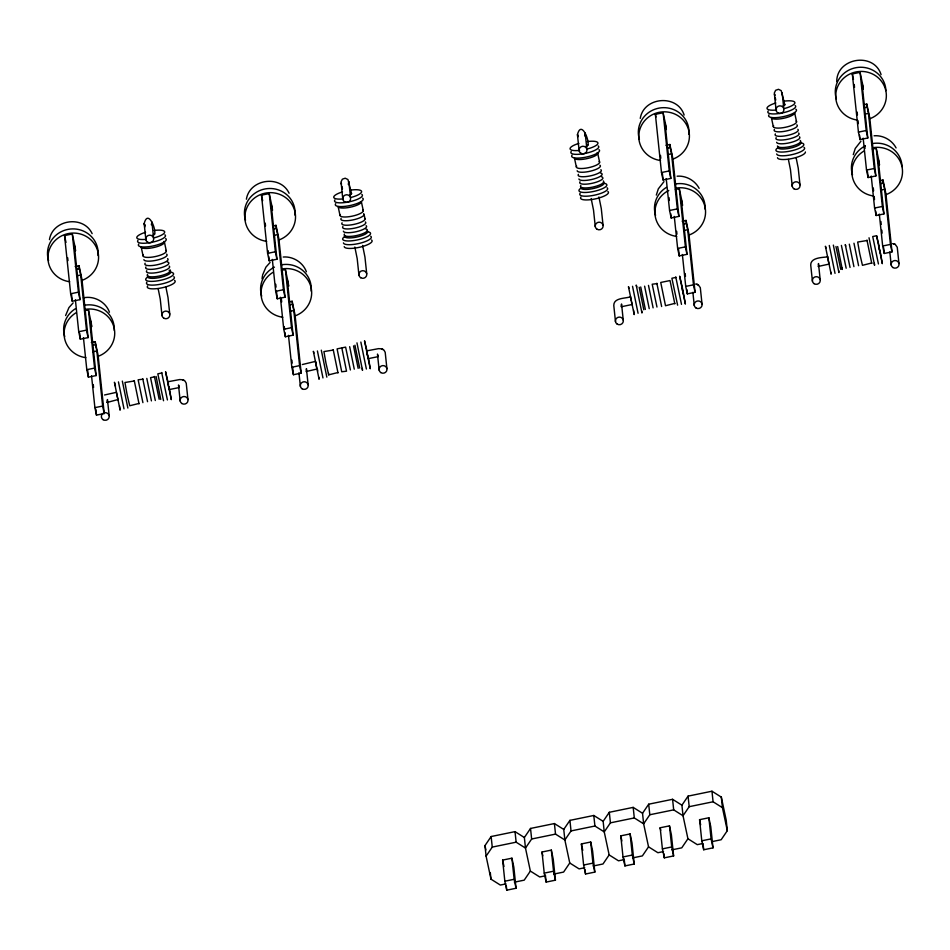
<?xml version="1.0" encoding="UTF-8"?>
<svg xmlns="http://www.w3.org/2000/svg" width="950" height="950" viewBox="0 0 950 950"><rect width="100%" height="100%" fill="white"/><g stroke="black" fill="none" stroke-linecap="round" stroke-linejoin="round"><path stroke-width="1.43" d="M262.058 278.777L262.438 275.892M836.748 81.605C836.629 57.748 873.857 51.632 881.078 74.634M656.331 195.071L658.314 188.86L663.979 181.64M853.266 154.66L855.261 148.449L860.926 141.229M782.016 94.549L782.135 92.661L783.833 108.858M306.316 370.595L306.434 368.636L308.133 384.774M818.366 265.525L818.496 263.554L820.182 279.704M49.447 239.626C52.678 219.343 83.422 214.878 92.138 233.641M65.597 315.554L68.946 307.586L73.15 302.872M246.394 199.215C249.624 178.933 280.369 174.467 289.085 193.23M262.544 275.144L265.893 267.176L270.097 262.461M640.276 118.394C643.672 96.71 677.504 93.907 684.131 115.045M151.347 224.806L151.905 221.979L153.615 238.177M348.282 184.395L348.852 181.557L350.562 197.766M584.618 135.898L585.188 133.071L586.898 149.281M106.958 402.206L107.469 399.546L109.167 415.696M621.039 306.624L621.549 303.976L623.248 320.114M505.946 883.904L500.329 885.056L490.984 879.166L486.091 856.152L484.975 845.595L491.138 836.534L515.019 831.63L524.364 837.52L525.481 848.077L530.373 871.091L539.719 876.969L545.336 875.817M486.091 856.152L492.254 847.091L491.138 836.534M524.364 837.52L530.528 828.447L554.408 823.555L563.754 829.433L564.87 839.99L569.763 863.004L579.108 868.894L584.725 867.73M530.528 828.447L531.644 839.004L525.481 848.077L516.135 842.187L492.254 847.091M530.373 871.091L524.21 880.151L514.378 882.17M563.754 829.433L569.917 820.373L593.798 815.468L603.143 821.346L604.247 831.903L609.152 854.929L618.498 860.807L624.114 859.655M569.917 820.373L571.033 830.929L564.87 839.99L555.524 834.112L531.644 839.004M569.763 863.004L563.599 872.076L553.767 874.083M603.143 821.346L609.306 812.286L633.187 807.381L642.533 813.271L643.637 823.828L648.541 846.842L657.887 852.72L663.504 851.568M609.306 812.286L610.422 822.842L604.247 831.903L594.914 826.025L571.033 830.929M609.152 854.929L602.989 863.989L593.156 866.008M642.533 813.271L648.696 804.199L672.576 799.306L681.922 805.184L683.026 815.741L687.931 838.755L697.276 844.645L702.893 843.493M648.696 804.199L649.8 814.756L643.637 823.828L634.303 817.938L610.422 822.842M648.541 846.842L642.378 855.903L632.546 857.921M681.922 805.184L688.085 796.124L711.966 791.219L721.311 797.109L726.204 820.123L727.32 830.68L721.157 839.741L712.726 841.474M688.085 796.124L689.189 806.681L683.026 815.741L673.693 809.863L649.8 814.756M687.931 838.755L681.768 847.828L671.935 849.846M302.314 364.539L315.424 361.404L315.733 362.508M104.5 394.986L116.458 392.326M107.101 402.468L117.99 399.534M306.066 371.545L317.015 369.016M818.116 266.475L829.077 264.088M622.036 306.601L632.13 304.499L631.441 301.661M64.541 235.576L72.295 233.985L75.204 247.677L75.525 250.752L74.207 244.542L80.002 299.642L72.248 301.233L70.656 293.764L64.541 235.576L66.001 242.428M261.488 195.166L269.242 193.574L272.151 207.266L272.472 210.342L271.154 204.131L276.949 259.231L269.194 260.822L267.603 253.353L261.488 195.166L262.651 200.64M655.381 114.344L663.124 112.753L666.045 126.445L666.366 129.521L665.047 123.31L670.831 178.41L663.076 180.001L661.485 172.52L655.381 114.344L655.963 117.076M852.316 73.934L860.071 72.343L862.992 86.034L863.312 89.11L861.982 82.888L867.778 137.999L860.023 139.591L858.432 132.109L852.316 73.934L853.48 79.408M75.169 266.522L79.052 265.727L81.961 279.419L88.077 337.606L80.323 339.197L78.731 331.728L75.382 299.82M273.41 225.851L275.999 225.316L278.908 239.008L285.024 297.196L277.269 298.787L275.678 291.306L272.329 259.409M666.009 145.291L669.881 144.495L672.802 158.187L678.918 216.374L671.163 217.966L669.572 210.484L666.211 178.588M864.239 104.619L866.828 104.084L869.737 117.776L875.852 175.952L868.098 177.543L866.519 170.074L863.158 138.178M76.784 269.349L79.373 268.814L79.052 265.727M273.731 228.926L276.319 228.404L275.999 225.316M667.624 148.105L670.213 147.583L669.881 144.495M864.571 107.694L867.148 107.16L866.828 104.084M76.819 275.821L80.691 275.025L79.373 268.814M273.766 235.41L277.637 234.614L276.319 228.404M667.648 154.589L671.531 153.793L670.213 147.583M864.595 114.178L868.478 113.383L867.148 107.16M70.656 293.764L78.411 292.173L72.295 233.985M267.603 253.353L275.358 251.762L269.242 193.574M661.485 172.52L669.239 170.929L663.124 112.753M858.432 132.109L866.186 130.518L860.071 72.343M84.574 310.709L88.445 309.914L91.366 323.606L91.687 326.681L90.357 320.471L96.152 375.571L88.397 377.162L86.806 369.681L83.446 337.689M281.521 270.299L285.392 269.503L288.301 283.195L288.634 286.271L287.304 280.06L293.099 335.16L285.344 336.751L283.753 329.27L280.392 297.279M675.403 189.477L679.286 188.682L682.195 202.374L682.516 205.449L681.197 199.227L686.992 254.339L679.238 255.918L677.647 248.449L674.286 216.446M872.349 149.067L876.232 148.271L879.142 161.951L879.462 165.039L878.144 158.816L883.939 213.916L876.185 215.507L874.594 208.038L871.233 176.035M78.731 331.728L86.486 330.137L80.691 275.025M275.678 291.306L283.433 289.714L277.637 234.614M669.572 210.484L677.326 208.893L671.531 153.793M866.519 170.074L874.261 168.482L868.478 113.383M91.331 342.451L95.202 341.656L98.111 355.348L104.227 413.535L96.472 415.126L94.893 407.645L91.532 375.749M289.56 301.779L292.149 301.245L295.058 314.937L301.174 373.124L293.419 374.716L291.828 367.234L288.479 335.338M682.159 221.219L686.043 220.424L688.952 234.116L695.068 292.291L687.313 293.882L685.722 286.413L682.373 254.517M880.401 180.547L882.989 180.013L885.899 193.705L892.014 251.881L884.26 253.472L882.669 246.002L879.32 214.106M92.946 345.266L95.522 344.743L95.202 341.656M289.892 304.855L292.469 304.332L292.149 301.245M683.774 224.034L686.363 223.499L686.043 220.424M880.721 183.623L883.31 183.089L882.989 180.013M92.969 351.749L96.853 350.954L95.522 344.743M289.916 311.339L293.799 310.543L292.469 304.332M683.81 230.518L687.681 229.722L686.363 223.499M880.757 190.107L884.628 189.311L883.31 183.089M86.806 369.681L94.561 368.089L88.445 309.914M283.753 329.27L291.507 327.679L285.392 269.503M677.647 248.449L685.401 246.857L679.286 188.682M874.594 208.038L882.348 206.447L876.232 148.271M163.542 400.746L157.819 373.837L161.88 372.97M139.021 403.429L129.722 405.769L127.039 394.238L124.949 382.494L134.413 380.95M142.904 402.634L138.13 379.798L142.939 379.204M155.313 400.52L150.539 377.673L154.565 376.817M677.611 305.164L671.887 278.255L675.949 277.4M878.441 263.957L872.706 236.538L876.589 235.743L879.059 245.967M179.324 387.541L169.231 389.571L167.639 381.817L179.633 379.561L182.649 379.774L185.024 381.045L186.236 383.254L187.946 399.522M337.986 372.507L328.688 374.846L326.004 363.316L323.914 351.571L333.379 350.039M341.905 348.282L346.524 371.189L341.715 371.771L337.096 348.876L345.622 347.118L350.396 369.966M656.972 307.052L652.199 284.216L657.02 283.623M871.756 262.984L862.457 265.323L859.762 253.792L857.684 242.048L867.148 240.504M378.29 356.618L368.196 358.661L366.593 350.894L378.599 348.638L381.615 348.852L383.978 350.122L385.201 352.331L386.911 368.6M630.539 296.744C625.824 298.656 613.7 297.445 613.783 305.425L615.493 321.706M827.64 256.832C823.579 257.592 810.576 257.106 810.718 265.014L812.428 281.295M94.893 407.645L102.636 406.054L96.853 350.954M291.828 367.234L299.582 365.643L293.799 310.543M685.722 286.413L693.476 284.822L687.681 229.722M882.669 246.002L890.423 244.411L884.628 189.311M674.821 303.822L670.035 280.559L660.737 282.459L665.511 305.734L674.809 303.394M689.189 806.681L713.082 801.776L722.416 807.654L727.32 830.68M502.621 860.094L511.931 858.182L513.831 867.148L516.052 888.262L506.754 890.174L504.842 881.208L502.621 860.094L503.987 866.495M542.011 852.008L551.321 850.096L553.221 859.073L555.441 880.175L546.143 882.087L544.231 873.121L542.011 852.008L542.83 855.855M581.4 843.932L590.71 842.021L592.61 850.986L594.831 872.1L585.533 874.012L583.621 865.034L581.4 843.932L582.766 850.333M620.789 835.846L630.099 833.934L631.999 842.899L634.22 864.013L624.922 865.925L623.01 856.959L620.789 835.846L621.882 840.964M660.179 827.759L669.489 825.859L671.389 834.824L673.609 855.938L664.311 857.838L662.399 848.873L660.179 827.759L660.725 830.324M699.568 819.684L708.878 817.772L710.778 826.738L712.999 847.851L703.701 849.763L701.789 840.797L699.568 819.684L700.661 824.802M504.842 881.208L514.152 879.296L511.931 858.182M544.231 873.121L553.541 871.209L551.321 850.096M583.621 865.034L592.919 863.134L590.71 842.021M623.01 856.959L632.308 855.047L630.099 833.934M662.399 848.873L671.697 846.961L669.489 825.859M701.789 840.797L711.087 838.886L708.878 817.772M83.41 297.849C94.074 295.486 105.794 301.91 109.452 312.206M874.071 135.791C882.954 135.054 891.931 140.042 896.076 147.927M677.124 176.201C686.007 175.465 694.984 180.453 699.129 188.338M283.231 257.022C293.087 256.191 303.05 262.461 306.399 271.795M892.584 243.627L895.28 244.447L897.251 247.261L898.961 263.53M695.637 284.038L698.333 284.858L700.304 287.672L702.014 303.941M893.677 243.782L894.484 244.126M894.377 244.067L895.28 244.447M696.73 284.192L697.549 284.537M697.431 284.489L698.333 284.858M381.615 348.852L383.218 349.517M182.649 379.774L184.264 380.439M378.29 355.68L377.791 354.991M179.324 386.603L178.493 384.976L180.191 401.114M578.36 136.337L577.493 134.639L578.016 136.776M145.077 225.245L144.222 223.547L144.982 226.801M869.024 237.773L874.57 265.264L874.356 263.328M871.756 263.411L866.982 240.136M853.967 243.212L858.574 265.691M849.312 244.174L853.919 266.641M837.674 246.561L842.294 269.456L842.127 267.841M833.352 245.1L838.898 272.579L838.696 270.643M835.026 273.374L829.291 245.456M661.639 306.529L656.854 283.254M648.482 285.38L653.101 307.848M644.611 286.176L649.23 308.643M640.727 286.971L645.347 309.439M639.184 287.28L643.791 309.759M632.534 286.306L638.068 313.274M341.442 183.967L341.026 181.949L342.344 179.194L345.206 178.208L347.938 179.538L351.559 193.622M360.846 342.059L366.379 369.027M356.963 342.855L362.508 370.334L362.306 368.398M353.531 345.895L358.15 368.374M349.659 346.691L354.267 369.17M337.998 372.934L333.213 349.671M321.302 350.17L326.836 377.138M317.419 350.966L322.964 377.934M167.639 381.817L168.316 384.655M156.121 376.497L160.74 399.404M146.811 378.409L151.43 400.888M139.032 403.857L134.247 380.582M122.336 381.093L127.87 408.061M118.453 381.888L123.999 408.856M118.049 400.081L116.518 392.861M774.773 95.178L774.309 93.041L775.627 90.298L778.489 89.3L781.209 90.642L784.831 104.714M878.809 246.335L880.187 253.044M845.738 246.098L845.274 244.601L850.048 267.437M825.977 248.057L825.408 246.252L831.143 274.17L830.941 272.234M636.785 286.876L636.215 285.071L641.951 312.989L641.749 311.054M629.031 288.467L628.461 286.663L634.196 314.581L633.614 310.401M313.916 353.127L313.358 351.322L319.081 379.24L318.879 377.304M114.582 382.684L115.484 386.234M828.911 263.589L828.174 260.241M774.749 95.404L774.44 94.228L776.091 110.449M341.466 184.312L341.169 183.136L342.808 199.357M316.861 368.659L316.124 365.311M682.195 288.147L681.708 286.235L683.299 294.001L682.611 290.082M366.997 351.037L364.527 340.812L370.262 368.742L368.481 358.269M866.186 130.518L867.778 137.999M874.261 168.482L875.852 175.952M882.348 206.447L883.939 213.916M890.423 244.411L892.014 251.881M796.563 121.802L794.651 112.836A11.875 3.123 -12 0 1 783.346 118.334A11.875 3.123 -12 0 1 771.388 117.61L773.3 126.576M796.136 157.819L798.226 168.102L799.995 184.787M775.2 97.482L775.746 99.999M788.381 159.41L790.471 169.694L792.241 186.378M669.239 170.929L670.831 178.41M677.326 208.893L678.918 216.374M685.401 246.857L686.992 254.339M693.476 284.822L695.068 292.291M597.704 153.247L599.616 162.213M587.884 145.124C589.677 140.493 581.234 119.712 577.434 134.662L579.144 150.872M598.916 196.971L601.279 208.525L603.048 225.197M591.161 198.562L593.524 210.104L595.294 226.789M576.353 166.986L574.453 158.021A11.875 3.123 -12 0 0 587.919 158.412A11.875 3.123 -12 0 0 597.229 152.523M711.087 838.886L712.999 847.851M671.697 846.961L673.609 855.938M632.308 855.047L634.22 864.013M592.919 863.134L594.831 872.1M553.541 871.209L555.441 880.175M514.152 879.296L516.052 888.262M363.28 210.71L361.38 201.744A11.875 3.123 -12 0 1 350.075 207.243A11.875 3.123 -12 0 1 338.117 206.518L340.017 215.484M364.076 214.451L365.037 218.928M362.591 245.456L364.942 257.011L366.712 273.695M484.975 845.595L485.889 849.918M341.929 186.39L342.463 188.908M354.837 247.047L357.188 258.602L358.957 275.286M275.358 251.762L276.949 259.231M283.433 289.714L285.024 297.196M291.507 327.679L293.099 335.16M299.582 365.643L301.174 373.124M164.433 242.155L166.333 251.121M154.612 234.033C156.406 229.389 147.963 208.62 144.162 223.571L145.861 239.768M165.906 287.126L167.996 297.421L169.765 314.106M158.151 288.717L160.241 299.012L162.011 315.697M143.082 255.894L141.17 246.929A11.875 3.123 -12 0 0 154.648 247.321A11.875 3.123 -12 0 0 163.946 241.431M78.411 292.173L80.002 299.642M86.486 330.137L88.077 337.606M94.561 368.089L96.152 375.571M102.636 406.054L104.227 413.535M879.344 248.662L879.938 251.619M682.611 288.788L679.642 276.153L685.377 304.083L682.872 289.988M367.282 353.744L367.697 355.751M168.542 384.37L165.561 371.735L171.297 399.665L169.029 386.769M631.227 300.651L630.539 296.887M880.543 253.199L882.312 263.673L876.589 235.743M827.972 259.243L827.486 256.334M317.312 368.766L317.751 371.022M315.923 364.313L315.424 361.404M168.732 386.662L169.231 389.571M368.03 357.497L368.196 358.661M119.534 405.983L120.116 410.162L114.392 382.244M328.522 373.231L328.688 374.846M889.818 251.916L891.207 265.121M880.899 221.481L881.196 224.39M881.814 230.197L882.123 233.106M883.643 247.653L884.26 253.472M873.288 187.958L873.584 190.867M874.202 196.662L874.499 199.559M875.722 211.161L876.185 215.507M864.738 145.552L865.046 148.461M867.492 171.736L868.098 177.543M854.24 84.479L854.537 87.388M857.126 112.029L857.434 114.938M858.04 120.733L858.349 123.631M859.572 135.232L860.023 139.591M692.883 292.327L694.272 305.532M685.176 273.529L685.472 276.438M686.85 289.524L687.313 293.882M676.649 231.277L676.946 234.175M678.478 248.674L679.238 255.918M669.014 197.6L669.322 200.509M670.7 213.596L671.163 217.966M660.488 155.349L660.796 158.246M662.316 172.746L663.076 180.001M721.311 797.109L722.416 807.654M711.966 791.219L713.082 801.776M703.107 844.134L703.701 849.763M672.576 799.306L673.693 809.863M663.86 853.623L664.311 857.838M633.187 807.381L634.303 817.938M624.174 858.883L624.922 865.925M593.798 815.468L594.914 826.025M585.081 869.784L585.533 874.012M554.408 823.555L555.524 834.112M545.395 875.057L546.143 882.087M515.019 831.63L516.135 842.187M506.303 885.946L506.754 890.174M490.295 872.575L490.984 879.166M377.459 354.053L379.157 370.191M298.953 372.792L300.378 386.365M291.899 360.169L292.196 363.078M292.659 367.436L293.419 374.716M281.378 299.048L281.687 301.946M284.276 326.598L284.584 329.496M284.893 332.393L285.344 336.751M275.738 284.24L276.046 287.149M276.509 291.507L277.269 298.787M265.228 223.119L265.537 226.017M268.126 250.669L268.434 253.567M268.731 256.476L269.194 260.822M93.266 384.572L93.575 387.481M95.867 409.308L96.472 415.126M87.638 369.906L88.397 377.162M79.717 333.379L80.323 339.197M67.676 257.735L67.972 260.632M71.487 293.978L72.248 301.233M846.165 268.233L841.391 245.397M840.738 269.349L835.964 246.501M681.494 304.368L675.759 276.949M359.694 368.054L354.932 345.206M167.414 399.95L161.69 372.531M159.184 399.297L154.411 376.449M147.559 401.684L142.785 378.836M85.251 309.344A25.341 24.439 -6 0 1 113.929 327.156A25.341 24.439 -6 0 1 97.838 356.428M85.856 357.663A25.341 24.439 -6 0 1 64.624 338.663A25.341 24.439 -6 0 1 76.012 312.776M84.811 305.188A25.341 24.439 -6 0 1 114.261 330.398M64.743 336.573A25.341 24.439 -6 0 1 75.573 308.619M676.091 188.1A25.341 24.439 -6 0 1 704.769 205.924A25.341 24.439 -6 0 1 688.667 235.184M676.685 236.419A25.341 24.439 -6 0 1 655.251 216.386A25.341 24.439 -6 0 1 668.764 190.475M675.652 183.944A25.341 24.439 -6 0 1 705.102 209.154M655.571 215.329A25.341 24.439 -6 0 1 666.401 187.388M857.482 120.092A25.341 24.439 -6 0 1 838.862 84.194A25.341 24.439 -6 0 1 880.353 79.907A25.341 24.439 -6 0 1 869.464 118.845M836.368 98.99A25.341 24.439 -6 0 1 856.437 67.604A25.341 24.439 -6 0 1 885.911 90.689M167.604 258.614A11.875 3.123 -12 0 1 156.786 264.848A11.875 3.123 -12 0 1 145.136 263.221M166.654 254.137A11.875 3.123 -12 0 1 157.344 260.027A11.875 3.123 -12 0 1 143.877 259.635M167.164 261.844A11.875 3.123 -12 0 1 159.089 268.244A11.875 3.123 -12 0 1 145.932 266.962M169.195 266.095A11.875 3.123 -12 0 1 158.377 272.317A11.875 3.123 -12 0 1 146.727 270.702M169.991 269.824A11.875 3.123 -12 0 1 159.172 276.058A11.875 3.123 -12 0 1 147.523 274.431M169.064 270.809A11.875 3.123 -12 0 1 161.001 277.21A11.875 3.123 -12 0 1 147.844 275.928M171.523 272.329A14.25 3.741 -12 0 1 160.027 280.416A14.25 3.741 -12 0 1 147.357 277.281M173.814 276.676A14.25 3.741 -12 0 1 160.823 284.157A14.25 3.741 -12 0 1 146.846 282.209M174.61 280.416A14.25 3.741 -12 0 1 161.619 287.886A14.25 3.741 -12 0 1 147.642 285.95M165.704 238.569A14.25 3.741 -12 0 1 152.713 246.038A14.25 3.741 -12 0 1 138.736 244.091M165.858 250.396A11.875 3.123 -12 0 1 155.04 256.619A11.875 3.123 -12 0 1 143.391 255.004M164.908 234.828A14.25 3.741 -12 0 1 151.917 242.297A14.25 3.741 -12 0 1 137.94 240.362M153.971 230.47A14.25 3.741 -12 0 1 164.694 231.966A14.25 3.741 -12 0 1 154.719 237.702M146.336 239.317A14.25 3.741 -12 0 1 136.776 237.69A14.25 3.741 -12 0 1 145.588 232.287M154.446 233.783A3.954 1.045 -12 0 1 152.772 235.327M266.641 241.324A25.341 24.439 -6 0 1 248.021 205.438A25.341 24.439 -6 0 1 289.524 201.151A25.341 24.439 -6 0 1 278.623 240.089M245.527 220.234A25.341 24.439 -6 0 1 267.247 188.623A25.341 24.439 -6 0 1 294.963 215.116M69.694 281.734A25.341 24.439 -6 0 1 51.074 245.848A25.341 24.439 -6 0 1 92.577 241.561A25.341 24.439 -6 0 1 81.676 280.499M48.581 260.644A25.341 24.439 -6 0 1 70.3 229.033A25.341 24.439 -6 0 1 98.028 255.538M797.834 129.295A11.875 3.123 -12 0 1 787.004 135.529A11.875 3.123 -12 0 1 775.366 133.914M796.872 124.818A11.875 3.123 -12 0 1 786.054 131.041A11.875 3.123 -12 0 1 774.404 129.426M798.629 133.036A11.875 3.123 -12 0 1 787.799 139.258A11.875 3.123 -12 0 1 776.162 137.643M799.425 136.776A11.875 3.123 -12 0 1 790.115 142.666A11.875 3.123 -12 0 1 776.637 142.274M800.221 140.505A11.875 3.123 -12 0 1 790.911 146.395A11.875 3.123 -12 0 1 777.432 146.003M800.529 142.001A11.875 3.123 -12 0 1 789.711 148.236A11.875 3.123 -12 0 1 778.062 146.609M801.752 143.011A14.25 3.741 -12 0 1 790.258 151.097A14.25 3.741 -12 0 1 777.575 147.963M804.033 147.357A14.25 3.741 -12 0 1 792.87 154.422A14.25 3.741 -12 0 1 776.696 153.959M805.41 151.964A14.25 3.741 -12 0 1 791.849 158.567A14.25 3.741 -12 0 1 777.492 157.688M795.922 109.25A14.25 3.741 -12 0 1 782.943 116.719A14.25 3.741 -12 0 1 768.966 114.784M796.076 121.077A11.875 3.123 -12 0 1 785.258 127.312A11.875 3.123 -12 0 1 773.609 125.685M795.126 105.509A14.25 3.741 -12 0 1 782.147 112.979A14.25 3.741 -12 0 1 768.17 111.043M784.189 101.151A14.25 3.741 -12 0 1 794.913 102.647A14.25 3.741 -12 0 1 784.949 108.383M776.554 109.998A14.25 3.741 -12 0 1 767.006 108.371A14.25 3.741 -12 0 1 775.818 102.968M784.261 104.298A3.954 1.045 -12 0 1 782.99 106.008M282.197 268.921A25.341 24.439 -6 0 1 310.876 286.746A25.341 24.439 -6 0 1 294.773 316.006M282.803 317.253A25.341 24.439 -6 0 1 261.571 298.252A25.341 24.439 -6 0 1 272.959 272.365M281.758 264.765A25.341 24.439 -6 0 1 311.125 291.044M261.689 296.163A25.341 24.439 -6 0 1 274.443 267.14M600.887 169.706A11.875 3.123 -12 0 1 590.069 175.94A11.875 3.123 -12 0 1 578.419 174.325M599.937 165.229A11.875 3.123 -12 0 1 590.627 171.119A11.875 3.123 -12 0 1 577.149 170.727M600.436 172.936A11.875 3.123 -12 0 1 593.857 178.956A11.875 3.123 -12 0 1 578.906 178.944M602.953 177.911A11.875 3.123 -12 0 1 590.128 183.694A11.875 3.123 -12 0 1 580.011 181.794M601.231 176.664A11.875 3.123 -12 0 1 602.478 177.187M603.274 180.916A11.875 3.123 -12 0 1 592.444 187.15A11.875 3.123 -12 0 1 580.806 185.535M603.594 182.412A11.875 3.123 -12 0 1 594.284 188.302A11.875 3.123 -12 0 1 580.806 187.91M604.806 183.421A14.25 3.741 -12 0 1 593.311 191.508A14.25 3.741 -12 0 1 580.628 188.373M607.086 187.768A14.25 3.741 -12 0 1 594.106 195.249A14.25 3.741 -12 0 1 580.129 193.301M607.881 191.508A14.25 3.741 -12 0 1 594.902 198.977A14.25 3.741 -12 0 1 580.925 197.042M598.987 149.661A14.25 3.741 -12 0 1 585.996 157.13A14.25 3.741 -12 0 1 572.019 155.194M599.141 161.488A11.875 3.123 -12 0 1 588.311 167.723A11.875 3.123 -12 0 1 576.674 166.096M598.191 145.92A14.25 3.741 -12 0 1 585.2 153.401A14.25 3.741 -12 0 1 571.223 151.454M587.242 141.562A14.25 3.741 -12 0 1 597.966 143.058A14.25 3.741 -12 0 1 588.003 148.794M579.607 150.409A14.25 3.741 -12 0 1 570.059 148.782A14.25 3.741 -12 0 1 578.871 143.379M587.729 144.887A3.954 1.045 -12 0 1 586.043 146.419M660.535 160.502A25.341 24.439 -6 0 1 641.915 124.604A25.341 24.439 -6 0 1 683.418 120.317A25.341 24.439 -6 0 1 672.517 159.256M639.421 139.401A25.341 24.439 -6 0 1 661.141 107.801A25.341 24.439 -6 0 1 688.857 134.294M364.551 218.203A11.875 3.123 -12 0 1 353.733 224.438A11.875 3.123 -12 0 1 342.083 222.811M363.601 213.714A11.875 3.123 -12 0 1 352.771 219.949A11.875 3.123 -12 0 1 341.133 218.334M365.346 221.944A11.875 3.123 -12 0 1 354.528 228.166A11.875 3.123 -12 0 1 342.879 226.551M366.142 225.672A11.875 3.123 -12 0 1 356.832 231.562A11.875 3.123 -12 0 1 343.366 231.171M365.691 228.902A11.875 3.123 -12 0 1 357.628 235.303A11.875 3.123 -12 0 1 344.47 234.021M367.258 230.909A11.875 3.123 -12 0 1 356.428 237.132A11.875 3.123 -12 0 1 344.791 235.517M368.469 231.907A14.25 3.741 -12 0 1 356.974 240.006A14.25 3.741 -12 0 1 344.304 236.871M370.761 236.265A14.25 3.741 -12 0 1 359.587 243.331A14.25 3.741 -12 0 1 343.425 242.868M371.557 240.006A14.25 3.741 -12 0 1 360.383 247.071A14.25 3.741 -12 0 1 344.221 246.596M362.651 198.146A14.25 3.741 -12 0 1 349.659 205.627A14.25 3.741 -12 0 1 335.683 203.68M362.805 209.986A11.875 3.123 -12 0 1 351.975 216.208A11.875 3.123 -12 0 1 340.338 214.593M361.855 194.417A14.25 3.741 -12 0 1 348.864 201.887A14.25 3.741 -12 0 1 334.887 199.951M350.906 190.059A14.25 3.741 -12 0 1 361.629 191.544A14.25 3.741 -12 0 1 351.666 197.279M343.282 198.906A14.25 3.741 -12 0 1 333.723 197.279A14.25 3.741 -12 0 1 342.534 191.876M350.978 193.206A3.954 1.045 -12 0 1 349.707 194.916M873.038 147.689A25.341 24.439 -6 0 1 901.716 165.502A25.341 24.439 -6 0 1 885.614 194.774M873.632 196.009A25.341 24.439 -6 0 1 852.411 177.021A25.341 24.439 -6 0 1 863.788 151.133M852.518 174.919A25.341 24.439 -6 0 1 865.272 145.908M872.599 143.533A25.341 24.439 -6 0 1 902.061 166.618M163.709 318.108A3.954 3.824 -6 0 0 169.848 315.103A3.954 3.824 -6 0 0 164.124 311.505A3.954 3.824 -6 0 0 163.709 318.108M147.559 242.179A3.954 3.824 -6 0 0 153.686 239.174A3.954 3.824 -6 0 0 147.963 235.576A3.954 3.824 -6 0 0 147.559 242.179M617.191 324.116A3.954 3.824 -6 0 0 623.319 321.1A3.954 3.824 -6 0 0 617.595 317.502A3.954 3.824 -6 0 0 617.191 324.116M695.958 307.942A3.954 3.824 -6 0 0 702.097 304.938A3.954 3.824 -6 0 0 696.374 301.34A3.954 3.824 -6 0 0 695.958 307.942M380.855 372.602A3.954 3.824 -6 0 0 386.983 369.598A3.954 3.824 -6 0 0 381.259 365.999A3.954 3.824 -6 0 0 380.855 372.602M302.076 388.776A3.954 3.824 -6 0 0 308.204 385.759A3.954 3.824 -6 0 0 302.48 382.161A3.954 3.824 -6 0 0 302.076 388.776M814.126 283.694A3.954 3.824 -6 0 0 820.266 280.689A3.954 3.824 -6 0 0 814.542 277.091A3.954 3.824 -6 0 0 814.126 283.694M892.905 267.532A3.954 3.824 -6 0 0 899.044 264.527A3.954 3.824 -6 0 0 893.321 260.929A3.954 3.824 -6 0 0 892.905 267.532M181.889 403.524A3.954 3.824 -6 0 0 188.017 400.52A3.954 3.824 -6 0 0 182.293 396.922A3.954 3.824 -6 0 0 181.889 403.524M103.111 419.686A3.954 3.824 -6 0 0 109.238 416.682A3.954 3.824 -6 0 0 103.514 413.084A3.954 3.824 -6 0 0 103.111 419.686M793.939 188.789A3.954 3.824 -6 0 0 800.066 185.784A3.954 3.824 -6 0 0 794.342 182.186A3.954 3.824 -6 0 0 793.939 188.789M777.777 112.86A3.954 3.824 -6 0 0 783.916 109.856A3.954 3.824 -6 0 0 778.193 106.258A3.954 3.824 -6 0 0 777.777 112.86M596.992 229.199A3.954 3.824 -6 0 0 603.119 226.195A3.954 3.824 -6 0 0 597.396 222.597A3.954 3.824 -6 0 0 596.992 229.199M580.842 153.271A3.954 3.824 -6 0 0 586.969 150.266A3.954 3.824 -6 0 0 581.246 146.668A3.954 3.824 -6 0 0 580.842 153.271M360.656 277.697A3.954 3.824 -6 0 0 366.783 274.692A3.954 3.824 -6 0 0 361.071 271.094A3.954 3.824 -6 0 0 360.656 277.697M344.506 201.768A3.954 3.824 -6 0 0 350.633 198.764A3.954 3.824 -6 0 0 344.909 195.166A3.954 3.824 -6 0 0 344.506 201.768"/></g></svg>
